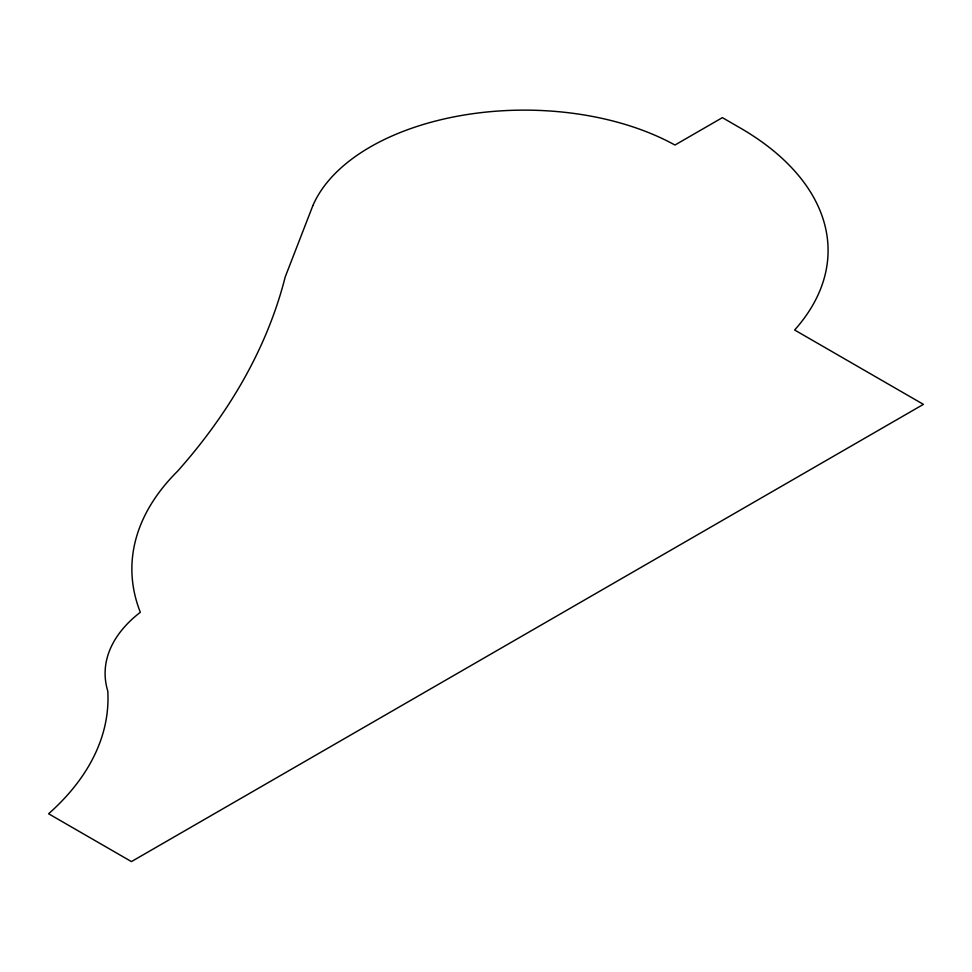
<?xml version="1.0" encoding="UTF-8"?>
<svg xmlns="http://www.w3.org/2000/svg" width="972" height="972" viewBox="0 0 972 972"><rect width="100%" height="100%" fill="white"/><g stroke="black" fill="none" stroke-linecap="round" stroke-linejoin="round"><path stroke-width="1.46" d="M312.887 205.554L285.209 276.959A1078.932 622.918 0 0 1 177.548 471.238A336.677 194.376 0 0 0 140.333 612.287A176.394 101.841 0 0 0 107.783 691.056A366.286 211.471 0 0 1 48.6 813.771L131.439 861.593L923.4 404.364L794.622 330.006A300.275 173.356 0 0 0 739.06 127.283L722.378 117.648L674.945 145.035A217.874 125.789 0 0 0 312.887 205.554"/></g></svg>
